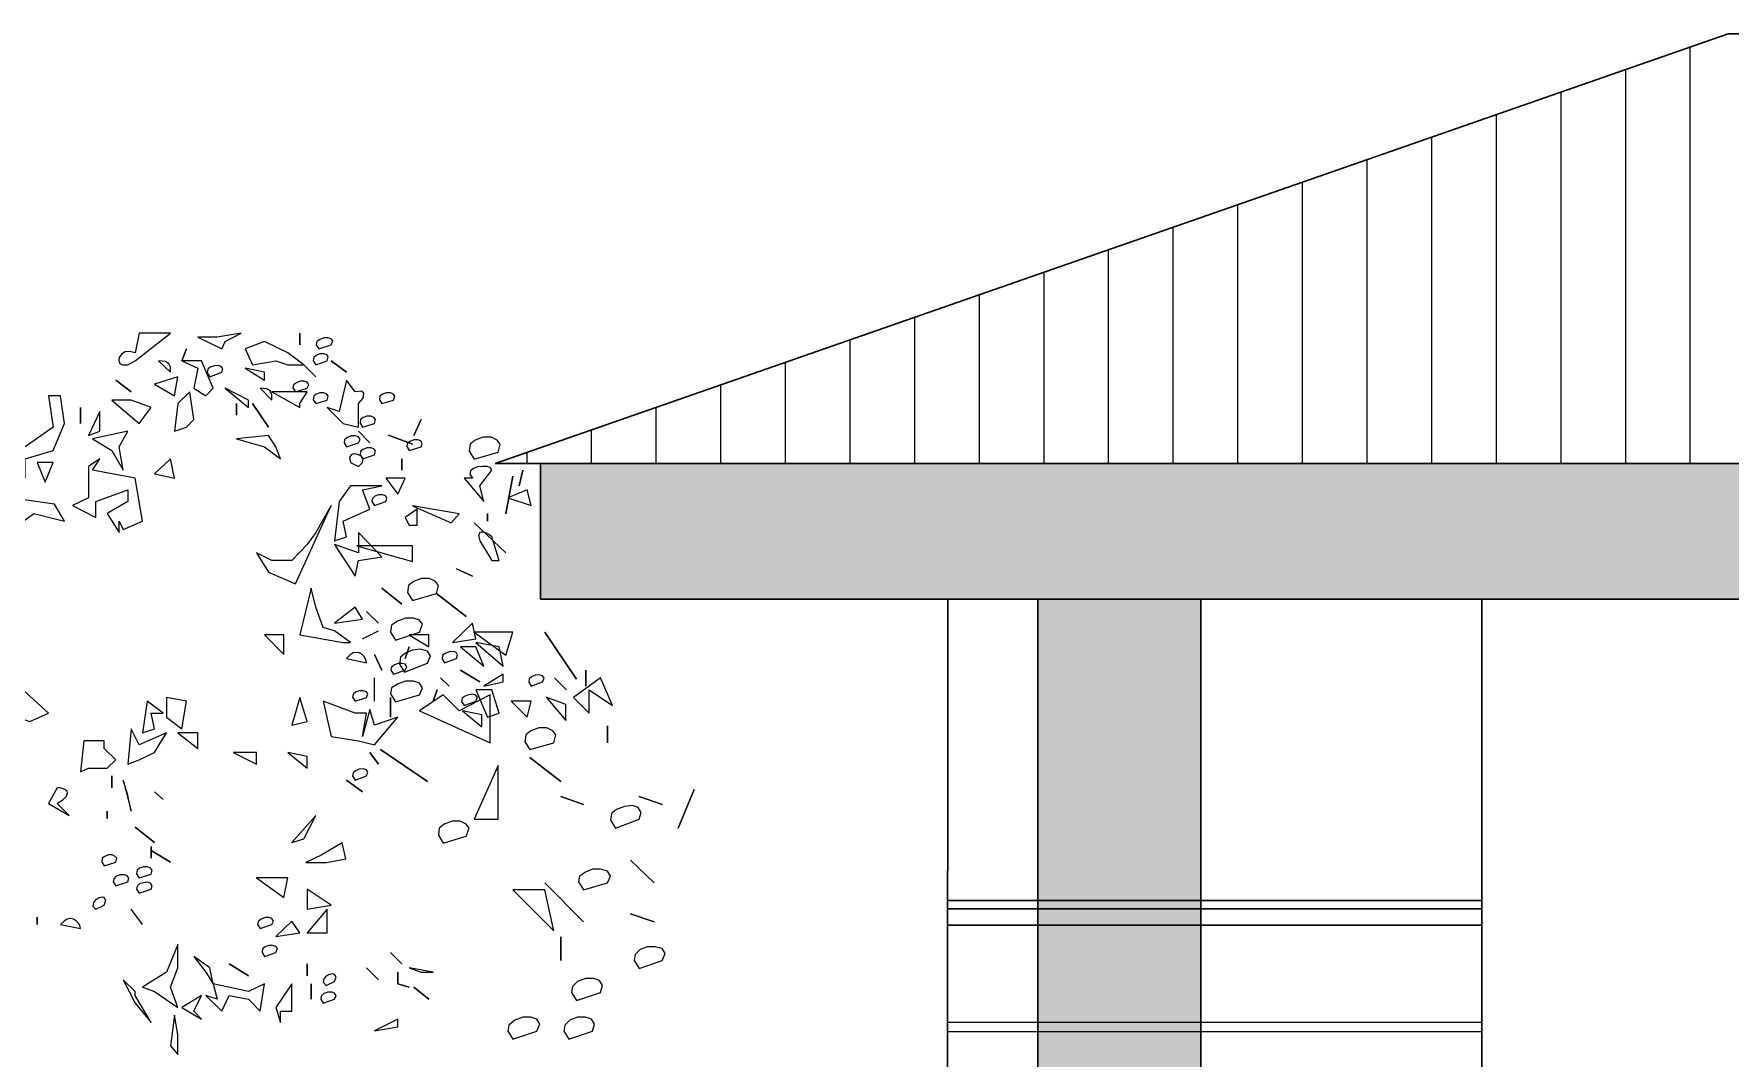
# Model space of a CAD drawing. Header units: millimetres. Extents: x 922141 to 965068, y 34629 to 256118.
# Drawn here: x 928442 to 932192, y 210868 to 213132 of the extents above; entities that cross this region are included whole.
import ezdxf

# ---------------------------------------------------------------- set-up
doc = ezdxf.new("R2010")
doc.units = ezdxf.units.MM
for name, color, linetype, lineweight in [('HATCH', 8, 'Continuous', 5), ('HATCH _ 1', 253, 'Continuous', 9), ('MCA__ LANDSCAPE', 136, 'Continuous', 5), ('MCA__ MURI ESISTENTI SEZIONATI', 30, 'Continuous', 30), ('MCA__ SCALE', 154, 'Continuous', 18)]:
    doc.layers.add(name, color=color, linetype=linetype, lineweight=lineweight)

# ---------------------------------------------------------------- blocks, each defined once
blk = doc.blocks.new('rf')
at = {"layer": 'HATCH', "linetype": 'Continuous'}
for points in [[(553736.1, 405454.4), (553892.3, 405577.5), (553753.7, 405577.5), (553736.1, 405489.6), (553711.9, 405496.2), (553692.1, 405494), (553676.7, 405485.2), (553665.7, 405469.8), (553663.5, 405456.6), (553667.9, 405443.4), (553681.1, 405436.8), (553703.1, 405436.8), (553736.1, 405454.4)], [(554118.8, 405507.2), (554134.2, 405540.2), (554204.6, 405577.5), (554099, 405559.9), (554013.3, 405559.9), (554118.8, 405507.2)], [(554464.2, 405524.8), (554464.2, 405577.5), (554464.2, 405524.8)], [(553942.9, 405454.4), (553962.7, 405507.2), (553942.9, 405454.4)], [(554411.4, 405436.8), (554481.8, 405436.8), (554411.4, 405489.6), (554308, 405540.2), (554222.2, 405507.2), (554255.2, 405436.8), (554358.6, 405454.4), (554411.4, 405436.8)], [(554602.8, 405524.8), (554609.4, 405542.4), (554602.8, 405551.1), (554587.4, 405555.5), (554569.8, 405555.5), (554552.2, 405548.9), (554539, 405540.2), (554536.8, 405524.8), (554547.8, 405507.2), (554602.8, 405524.8)], [(553892.3, 405403.8), (553892.3, 405425.8), (553885.7, 405441.2), (553870.3, 405452.2), (553839.5, 405454.4), (553892.3, 405403.8)], [(554048.5, 405300.4), (554081.5, 405333.4), (554028.7, 405454.4), (553942.9, 405454.4), (554013.3, 405421.4), (553995.7, 405333.4), (554048.5, 405300.4)], [(554118.8, 405403.8), (554123.2, 405419.2), (554116.6, 405430.2), (554103.4, 405434.6), (554085.8, 405432.4), (554068.3, 405425.8), (554057.3, 405417), (554055.1, 405401.6), (554066.1, 405384), (554118.8, 405403.8)], [(554534.6, 405384), (554481.8, 405436.8), (554534.6, 405384)], [(554585.2, 405454.4), (554589.6, 405472), (554583, 405480.8), (554569.8, 405485.2), (554552.2, 405485.2), (554536.8, 405478.6), (554525.8, 405469.8), (554523.6, 405454.4), (554534.6, 405436.8), (554585.2, 405454.4)], [(554670.9, 405403.8), (554602.8, 405454.4), (554670.9, 405403.8)], [(553718.5, 405318), (553650.3, 405368.6), (553718.5, 405318)], [(553909.9, 405300.4), (553925.3, 405384), (553821.9, 405351), (553909.9, 405300.4)], [(554308, 405368.6), (554308, 405403.8), (554222.2, 405421.4), (554308, 405368.6)], [(554497.2, 405333.4), (554503.8, 405348.8), (554497.2, 405359.8), (554484, 405364.2), (554466.4, 405364.2), (554448.8, 405357.6), (554435.6, 405348.8), (554433.4, 405335.6), (554444.4, 405318), (554497.2, 405333.4)], [(554723.7, 405161.8), (554723.7, 405265.2), (554743.5, 405289.4), (554747.9, 405311.4), (554736.9, 405320.2), (554708.3, 405318), (554670.9, 405368.6), (554638, 405230), (554585.2, 405247.6), (554655.6, 405177.2), (554723.7, 405161.8)], [(553250, 404935.3), (553250, 405021), (553373.2, 405058.4), (553423.8, 405177.2), (553406.2, 405300.4), (553353.4, 405300.4), (553373.2, 405161.8), (553250, 405073.8), (553184, 405109), (553164.2, 404917.7), (553250, 404935.3)], [(553753.7, 405177.2), (553806.5, 405247.6), (553718.5, 405280.6), (553632.7, 405280.6), (553753.7, 405177.2)], [(553962.7, 405161.8), (553995.7, 405194.8), (553978.1, 405318), (553925.3, 405265.2), (553909.9, 405144.2), (553962.7, 405161.8)], [(554237.6, 405247.6), (554237.6, 405280.6), (554134.2, 405333.4), (554237.6, 405247.6)], [(554341, 405280.6), (554341, 405304.8), (554334.4, 405320.2), (554319, 405331.2), (554288.2, 405333.4), (554341, 405280.6)], [(554464.2, 405247.6), (554464.2, 405265.2), (554497.2, 405318), (554341, 405318), (554464.2, 405247.6)], [(554585.2, 405280.6), (554589.6, 405298.2), (554583, 405307), (554569.8, 405313.6), (554552.2, 405313.6), (554536.8, 405307), (554525.8, 405298.2), (554523.6, 405282.8), (554534.6, 405265.2), (554585.2, 405280.6)], [(554877.7, 405280.6), (554884.3, 405298.2), (554877.7, 405307), (554864.5, 405313.6), (554846.9, 405313.6), (554829.3, 405307), (554818.3, 405298.2), (554816.1, 405282.8), (554827.1, 405265.2), (554877.7, 405280.6)], [(553494.2, 405177.2), (553494.2, 405247.6), (553494.2, 405177.2)], [(553529.3, 405124.4), (553579.9, 405144.2), (553579.9, 405230), (553529.3, 405124.4)], [(554184.8, 405214.6), (554184.8, 405265.2), (554184.8, 405214.6)], [(554325.6, 405161.8), (554255.2, 405265.2), (554325.6, 405161.8)], [(554794.1, 405177.2), (554798.5, 405194.8), (554791.9, 405203.6), (554778.7, 405210.2), (554761.1, 405210.2), (554743.5, 405203.6), (554732.5, 405194.8), (554730.3, 405179.4), (554741.3, 405161.8), (554794.1, 405177.2)], [(553683.3, 404970.5), (553665.7, 405073.8), (553703.1, 405144.2), (553546.9, 405109), (553632.7, 405058.4), (553683.3, 404970.5)], [(554774.3, 405091.4), (554723.7, 405144.2), (554774.3, 405091.4)], [(554967.9, 405124.4), (555000.9, 405194.8), (554967.9, 405124.4)], [(554378.4, 405021), (554358.6, 405073.8), (554325.6, 405124.4), (554184.8, 405109), (554308, 405073.8), (554378.4, 405021)], [(554723.7, 405091.4), (554730.3, 405106.8), (554723.7, 405117.8), (554708.3, 405122.2), (554690.7, 405122.2), (554673.1, 405115.6), (554662.1, 405104.6), (554659.9, 405091.4), (554670.9, 405073.8), (554723.7, 405091.4)], [(554794.1, 405038.6), (554798.5, 405056.2), (554791.9, 405065), (554778.7, 405069.4), (554761.1, 405069.4), (554743.5, 405062.8), (554732.5, 405054), (554730.3, 405038.6), (554741.3, 405021), (554794.1, 405038.6)], [(554962.2, 405085.8), (554856.6, 405125.4), (554962.2, 405085.8)], [(555000.9, 405073.8), (555005.3, 405089.2), (554998.7, 405100.2), (554985.5, 405104.6), (554967.9, 405104.6), (554950.3, 405098), (554939.3, 405089.2), (554937.1, 405076), (554948.1, 405058.4), (555000.9, 405073.8)], [(555340.5, 405050.6), (555349.3, 405085.8), (555336.1, 405103.4), (555309.7, 405116.6), (555274.5, 405116.6), (555239.3, 405103.4), (555217.4, 405085.8), (555213, 405055), (555235, 405019.8), (555340.5, 405050.6)], [(553338, 404917.7), (553373.2, 405005.6), (553302.8, 405005.6), (553338, 404917.7)], [(553665.7, 404695.5), (553665.7, 404746.1), (553683.3, 404708.7), (553769.1, 404746.1), (553736.1, 404935.3), (553546.9, 404970.5), (553579.9, 405021), (553529.3, 404988), (553529.3, 404849.5), (553459, 404814.3), (553562.3, 404761.5), (553562.3, 404831.9), (553703.1, 404884.7), (553703.1, 404831.9), (553612.9, 404779.1), (553665.7, 404695.5)], [(553909.9, 404935.3), (553892.3, 405021), (553821.9, 404955.1), (553909.9, 404935.3)], [(554723.7, 404988), (554741.3, 405005.6), (554743.5, 405021), (554734.7, 405034.2), (554719.3, 405040.8), (554703.9, 405043), (554690.7, 405038.6), (554684.1, 405027.6), (554688.5, 405005.6), (554723.7, 404988)], [(554915.1, 404970.5), (554915.1, 405021), (554915.1, 404970.5)], [(555278, 404831.9), (555260.4, 404902.3), (555313.2, 404970.5), (555306.6, 404981.4), (555293.4, 404988), (555271.4, 404988), (555249.4, 404985.8), (555231.8, 404979.2), (555218.7, 404968.3), (555216.5, 404952.9), (555227.5, 404935.3), (555190.1, 404935.3), (555278, 404831.9)], [(554670.9, 404675.7), (554655.6, 404746.1), (554774.3, 404798.9), (554741.3, 404884.7), (554827.1, 404902.3), (554688.5, 404902.3), (554638, 404831.9), (554618.2, 404658.1), (554670.9, 404675.7)], [(554897.5, 404864.9), (554930.5, 404935.3), (554844.7, 404935.3), (554897.5, 404864.9)], [(555375.7, 404777.9), (555406.5, 404945.1), (555375.7, 404777.9)], [(555434.2, 404902.3), (555449.6, 404970.5), (555434.2, 404902.3)], [(553379.8, 404820.9), (553184, 404849.5), (553184, 404798.9), (553093.8, 404814.3), (553008, 404814.3), (553043.2, 404746.1), (553217, 404728.5), (553287.4, 404779.1), (553423.8, 404746.1), (553379.8, 404820.9)], [(554844.7, 404831.9), (554849.1, 404847.3), (554842.5, 404858.3), (554829.3, 404862.7), (554811.7, 404862.7), (554796.3, 404856.1), (554785.3, 404845.1), (554783.1, 404831.9), (554794.1, 404814.3), (554844.7, 404831.9)], [(555487, 404814.3), (555469.4, 404884.7), (555383.6, 404849.5), (555487, 404814.3)], [(554444.4, 404468.9), (554602.8, 404814.3), (554534.6, 404695.5), (554497.2, 404642.7), (554429, 404572.3), (554341, 404572.3), (554272.8, 404605.3), (554325.6, 404519.5), (554444.4, 404468.9)], [(554948.1, 404728.5), (554983.3, 404728.5), (554983.3, 404798.9), (554930.5, 404761.5), (554948.1, 404728.5)], [(555133.8, 404738.3), (555169, 404777.9), (554962.2, 404813.1), (555133.8, 404738.3)], [(555293.4, 404746.1), (555293.4, 404779.1), (555293.4, 404746.1)], [(554708.3, 404501.9), (554723.7, 404572.3), (554827.1, 404587.7), (554723.7, 404695.5), (554723.7, 404605.3), (554618.2, 404642.7), (554708.3, 404501.9)], [(555375.7, 404606.3), (555235, 404738.3), (555375.7, 404606.3)], [(555313.2, 404572.3), (555346.2, 404572.3), (555313.2, 404675.7), (555300, 404686.7), (555286.8, 404693.3), (555275.8, 404697.7), (555267, 404697.7), (555260.4, 404695.5), (555256, 404686.7), (555256, 404675.7), (555260.4, 404658.1), (555313.2, 404572.3)], [(554962.2, 404566.7), (554962.2, 404637.1), (554715.8, 404637.1), (554962.2, 404566.7)], [(555227.5, 404501.9), (555157.1, 404534.9), (555227.5, 404501.9)], [(555067.8, 404426), (555076.6, 404461.1), (555063.4, 404478.7), (555037, 404491.9), (555001.8, 404491.9), (554966.6, 404478.7), (554944.6, 404461.1), (554940.2, 404430.4), (554962.2, 404395.2), (555067.8, 404426)], [(554655.6, 404209.4), (554688.5, 404209.4), (554618.2, 404260), (554567.6, 404275.4), (554534.6, 404365.6), (554514.8, 404449.1), (554464.2, 404242.4), (554655.6, 404209.4)], [(554915.1, 404378.8), (554827.1, 404449.1), (554915.1, 404378.8)], [(555199.8, 404324.8), (555067.8, 404426), (555199.8, 404324.8)], [(554741.3, 404312.8), (554708.3, 404365.6), (554618.2, 404295.2), (554741.3, 404312.8)], [(554811.7, 404295.2), (554758.9, 404345.8), (554811.7, 404295.2)], [(554993, 404254.4), (555006.2, 404289.6), (554993, 404307.2), (554966.6, 404316), (554931.4, 404316), (554896.2, 404302.8), (554869.8, 404285.2), (554865.4, 404254.4), (554887.4, 404219.2), (554993, 404254.4)], [(554393.8, 404156.6), (554393.8, 404242.4), (554308, 404242.4), (554393.8, 404156.6)], [(554741.3, 404224.8), (554811.7, 404260)], [(555033.9, 404189.6), (555033.9, 404242.4), (554948.1, 404242.4), (555033.9, 404189.6)], [(555242.8, 404224.8), (555227.5, 404295.2), (555139.5, 404209.4), (555242.8, 404224.8)], [(555375.7, 404153.2), (555406.5, 404254.4), (555235, 404254.4), (555375.7, 404153.2)], [(555688.1, 404047.6), (555547.3, 404254.4), (555688.1, 404047.6)], [(554758.9, 404119.2), (554756.7, 404132.4), (554750.1, 404145.6), (554741.3, 404154.4), (554728.1, 404163.2), (554714.9, 404165.4), (554699.5, 404163.2), (554686.3, 404154.4), (554670.9, 404139), (554758.9, 404119.2)], [(554827.1, 404086.2), (554794.1, 404156.6), (554827.1, 404086.2)], [(555028.2, 404118), (555041.4, 404148.8), (555028.2, 404170.8), (554997.4, 404179.6), (554962.2, 404175.2), (554931.4, 404162), (554909.4, 404144.4), (554905, 404113.6), (554927, 404078.4), (555028.2, 404118)], [(554930.5, 404139), (554948.1, 404189.6), (554930.5, 404139)], [(555157.1, 404139), (555161.5, 404154.4), (555154.9, 404165.4), (555141.7, 404169.8), (555124.1, 404167.6), (555106.5, 404161), (555095.5, 404152.2), (555093.3, 404136.8), (555104.3, 404119.2), (555157.1, 404139)], [(555278, 404103.8), (555242.8, 404189.6), (555174.7, 404189.6), (555278, 404103.8)], [(555363.8, 404103.8), (555346.2, 404189.6), (555242.8, 404209.4), (555363.8, 404103.8)], [(554930.5, 404086.2), (554937.1, 404101.6), (554930.5, 404112.6), (554917.3, 404117), (554899.7, 404117), (554882.1, 404110.4), (554868.9, 404099.4), (554866.7, 404086.2), (554877.7, 404068.6), (554930.5, 404086.2)], [(555260.4, 404035.6), (555174.7, 404086.2), (555260.4, 404035.6)], [(555729, 404015.8), (555729, 404086.2), (555729, 404015.8)], [(553269.8, 403859.6), (553353.4, 403897), (553164.2, 404068.6), (553164.2, 403897), (553269.8, 403859.6)], [(554794.1, 403949.8), (554794.1, 404053.2)], [(554993, 403977.2), (555006.2, 404008), (554993, 404030), (554966.6, 404038.8), (554931.4, 404038.8), (554896.2, 404025.6), (554869.8, 404008), (554865.4, 403981.6), (554887.4, 403946.4), (554993, 403977.2)], [(555124.1, 404015.8), (555086.7, 404053.2), (555124.1, 404015.8)], [(555363.8, 404035.6), (555363.8, 404068.6), (555278, 404015.8), (555363.8, 404035.6)], [(555537.6, 404035.6), (555544.2, 404051), (555537.6, 404062), (555522.2, 404066.4), (555504.6, 404064.2), (555489.2, 404057.6), (555478.2, 404048.8), (555476, 404033.4), (555487, 404015.8), (555537.6, 404035.6)], [(555643.2, 404000.4), (555590.4, 404053.2), (555643.2, 404000.4)], [(555743.1, 403897), (555743.1, 404000.4), (555846.5, 403930), (555793.7, 404053.2), (555674.9, 403965.2), (555743.1, 403897)], [(553821.9, 403826.7), (553806.5, 403897), (553859.3, 403897), (553788.9, 403949.8), (553769.1, 403809.1), (553821.9, 403826.7)], [(553942.9, 403826.7), (553962.7, 403949.8), (553874.7, 403965.2), (553874.7, 403879.4), (553942.9, 403826.7)], [(554497.2, 403859.6), (554464.2, 403965.2), (554429, 403844.2), (554497.2, 403859.6)], [(554794.1, 403756.3), (554897.5, 403879.4), (554794.1, 403844.2), (554774.3, 403912.4), (554741.3, 403793.7), (554758.9, 403897), (554708.3, 403897), (554567.6, 403949.8), (554602.8, 403793.7), (554723.7, 403773.9), (554794.1, 403756.3)], [(554758.9, 403965.2), (554765.5, 403980.6), (554758.9, 403991.6), (554743.5, 403996), (554725.9, 403996), (554710.5, 403989.4), (554699.5, 403980.6), (554697.3, 403967.4), (554708.3, 403949.8), (554758.9, 403965.2)], [(554864.5, 403879.4), (554864.5, 403965.2), (554864.5, 403879.4)], [(555305.3, 403766.1), (555305.3, 403977.2), (555169, 403906.8), (555098.6, 403977.2), (554993, 403906.8), (555305.3, 403766.1)], [(555053.7, 403949.8), (555071.3, 404000.4), (555053.7, 403949.8)], [(555242.8, 403949.8), (555249.4, 403965.2), (555242.8, 403976.2), (555227.5, 403980.6), (555209.9, 403978.4), (555194.5, 403971.8), (555181.3, 403963), (555179.1, 403947.6), (555190.1, 403930), (555242.8, 403949.8)], [(555346.2, 403897), (555313.2, 404000.4), (555242.8, 404000.4), (555293.4, 403879.4), (555346.2, 403897)], [(555469.4, 403879.4), (555487, 403949.8), (555399, 403949.8), (555469.4, 403879.4)], [(555639.7, 403864.3), (555639.7, 403934.7), (555553.9, 403967.7), (555639.7, 403864.3)], [(555269.2, 403836.7), (555269.2, 403889.5), (555183.4, 403907.1), (555269.2, 403836.7)], [(553753.7, 403690.3), (553821.9, 403723.3), (553874.7, 403809.1), (553753.7, 403756.3), (553718.5, 403826.7), (553703.1, 403670.5), (553753.7, 403690.3)], [(554013.3, 403740.9), (554013.3, 403809.1), (553925.3, 403809.1), (554013.3, 403740.9)], [(555586.9, 403766.1), (555595.7, 403801.3), (555582.5, 403818.9), (555556.1, 403832.1), (555520.9, 403832.1), (555485.7, 403818.9), (555463.7, 403801.3), (555459.3, 403770.5), (555481.3, 403735.3), (555586.9, 403766.1)], [(555824.4, 403766.1), (555824.4, 403840.9), (555824.4, 403766.1)], [(553599.7, 403740.9), (553599.7, 403773.9), (553509.6, 403773.9), (553494.2, 403637.5), (553529.3, 403652.9), (553612.9, 403652.9), (553650.3, 403690.3), (553599.7, 403740.9), (553599.7, 403740.9)], [(554272.8, 403670.5), (554272.8, 403723.3), (554169.4, 403723.3), (554272.8, 403670.5)], [(554497.2, 403652.9), (554497.2, 403705.7), (554411.4, 403723.3), (554497.2, 403652.9)], [(554811.7, 403670.5), (554774.3, 403723.3), (554811.7, 403670.5)], [(555028.2, 403594.5), (554821.4, 403735.3), (555028.2, 403594.5)], [(554758.9, 403619.9), (554765.5, 403635.3), (554758.9, 403646.3), (554743.5, 403650.7), (554725.9, 403648.5), (554710.5, 403641.9), (554699.5, 403633.1), (554697.3, 403617.7), (554708.3, 403600.1), (554758.9, 403619.9)], [(555340.5, 403427.3), (555340.5, 403664.9), (555235, 403427.3), (555340.5, 403427.3)], [(555617.7, 403594.5), (555481.3, 403700.1), (555617.7, 403594.5)], [(553443.6, 403443.9), (553390.8, 403496.7), (553417.2, 403514.3), (553432.6, 403529.7), (553437, 403542.9), (553434.8, 403551.7), (553428.2, 403558.3), (553417.2, 403562.7), (553404, 403567.1), (553390.8, 403567.1), (553353.4, 403496.7), (553443.6, 403443.9)], [(553632.7, 403567.1), (553632.7, 403619.9), (553632.7, 403567.1)], [(553718.5, 403463.7), (553703.1, 403534.1), (553683.3, 403600.1), (553718.5, 403463.7)], [(554741.3, 403549.5), (554670.9, 403600.1), (554741.3, 403549.5)], [(556136.8, 403387.7), (556207.2, 403559.3), (556136.8, 403387.7)], [(553859.3, 403514.3), (553821.9, 403549.5), (553859.3, 403514.3)], [(555718.9, 403493.3), (555617.7, 403528.5), (555718.9, 403493.3)], [(555965.2, 403427.3), (555974, 403458.1), (555960.8, 403480.1), (555934.4, 403488.9), (555899.2, 403484.5), (555864, 403471.3), (555842, 403453.7), (555837.6, 403422.9), (555859.6, 403387.7), (555965.2, 403427.3)], [(556066.4, 403493.3), (555965.2, 403528.5), (556066.4, 403493.3)], [(553612.9, 403430.7), (553612.9, 403463.7), (553612.9, 403430.7)], [(554481.8, 403340.5), (554534.6, 403443.9), (554429, 403325.1), (554481.8, 403340.5)], [(555199.8, 403352.5), (555213, 403387.7), (555199.8, 403405.3), (555173.4, 403418.5), (555138.2, 403418.5), (555103, 403405.3), (555081, 403387.7), (555076.6, 403356.9), (555098.6, 403321.7), (555199.8, 403352.5)], [(553821.9, 403325.1), (553736.1, 403393.3), (553821.9, 403325.1)], [(553650.3, 403237.2), (553654.7, 403254.8), (553648.1, 403263.5), (553634.9, 403270.1), (553617.3, 403270.1), (553601.9, 403263.5), (553590.9, 403254.8), (553588.7, 403239.4), (553599.7, 403221.8), (553650.3, 403237.2)], [(553806.5, 403254.8), (553806.5, 403307.5), (553806.5, 403254.8)], [(553892.3, 403237.2), (553806.5, 403289.9), (553892.3, 403237.2)], [(554581.4, 403236.9), (554667.2, 403252.2), (554651.8, 403322.6), (554561.6, 403269.8), (554491.2, 403236.9), (554581.4, 403236.9)], [(553703.1, 403151.4), (553707.5, 403166.8), (553700.9, 403177.8), (553687.7, 403182.2), (553670.1, 403182.2), (553652.5, 403175.6), (553641.5, 403164.6), (553639.3, 403151.4), (553650.3, 403133.8), (553703.1, 403151.4)], [(553806.5, 403184.4), (553810.9, 403202), (553804.3, 403210.8), (553791.1, 403217.4), (553773.5, 403217.4), (553755.9, 403210.8), (553744.9, 403202), (553742.7, 403186.6), (553753.7, 403169), (553806.5, 403184.4)], [(555824.4, 403145.8), (555837.6, 403176.6), (555824.4, 403198.6), (555793.7, 403207.4), (555758.5, 403207.4), (555727.7, 403194.2), (555701.3, 403176.6), (555696.9, 403150.2), (555718.9, 403115), (555824.4, 403145.8)], [(556031.2, 403145.8), (555925.6, 403247), (556031.2, 403145.8)], [(553806.5, 403118.4), (553810.9, 403133.8), (553804.3, 403144.8), (553791.1, 403149.2), (553773.5, 403147), (553755.9, 403142.6), (553744.9, 403131.6), (553742.7, 403118.4), (553753.7, 403100.8), (553806.5, 403118.4)], [(554393.8, 403081), (554411.4, 403169), (554272.8, 403169), (554393.8, 403081)], [(554602.8, 403048), (554497.2, 403118.4), (554497.2, 403030.4), (554602.8, 403048)], [(555586.9, 402934.6), (555547.3, 403115), (555406.5, 403115), (555586.9, 402934.6)], [(555718.9, 402974.2), (555547.3, 403145.8), (555718.9, 402974.2)], [(553599.7, 403048), (553606.3, 403070), (553599.7, 403081), (553588.7, 403083.2), (553573.3, 403078.8), (553560.1, 403070), (553551.3, 403059), (553549.1, 403043.6), (553562.3, 403030.4), (553599.7, 403048)], [(553769.1, 402962.2), (553718.5, 403030.4)], [(554585.2, 402924.8), (554585.2, 403030.4), (554497.2, 402924.8), (554585.2, 402924.8)], [(553302.8, 402962.2), (553302.8, 402995.2), (553302.8, 402962.2)], [(553494.2, 402944.6), (553492, 402957.8), (553485.4, 402968.8), (553476.6, 402977.6), (553463.4, 402986.4), (553450.2, 402988.6), (553434.8, 402986.4), (553421.6, 402977.6), (553406.2, 402962.2), (553494.2, 402944.6)], [(554341, 402962.2), (554347.6, 402977.6), (554341, 402988.6), (554327.8, 402993), (554310.2, 402993), (554292.6, 402986.4), (554279.4, 402975.4), (554277.2, 402962.2), (554288.2, 402944.6), (554341, 402962.2)], [(554464.2, 402924.8), (554429, 402977.6), (554358.6, 402909.4), (554464.2, 402924.8)], [(556031.2, 402974.2), (555925.6, 403009.4), (556031.2, 402974.2)], [(555617.7, 402802.6), (555617.7, 402908.2), (555617.7, 402802.6)], [(553925.3, 402594.9), (553892.3, 402685), (553925.3, 402770.8), (553925.3, 402874.2), (553874.7, 402751), (553769.1, 402685), (553821.9, 402665.3), (553925.3, 402594.9)], [(554081.5, 402700.4), (554066.1, 402770.8), (553995.7, 402821.4), (554048.5, 402751), (554081.5, 402700.4)], [(554358.6, 402839), (554365.2, 402856.6), (554358.6, 402865.4), (554343.2, 402869.8), (554325.6, 402869.8), (554310.2, 402863.2), (554299.2, 402854.4), (554297, 402839), (554308, 402821.4), (554358.6, 402839)], [(554915.1, 402788.4), (554864.5, 402839), (554915.1, 402788.4)], [(556066.4, 402802.6), (556079.6, 402833.4), (556066.4, 402855.4), (556035.6, 402864.2), (556000.4, 402864.2), (555969.6, 402851), (555947.6, 402829), (555943.2, 402802.6), (555965.2, 402767.4), (556066.4, 402802.6)], [(554237.6, 402735.6), (554151.8, 402788.4), (554237.6, 402735.6)], [(554497.2, 402735.6), (554497.2, 402788.4), (554497.2, 402735.6)], [(554617.8, 402710.5), (554624.4, 402730.3), (554617.8, 402741.3), (554606.8, 402743.5), (554591.4, 402739.1), (554578.2, 402730.3), (554569.4, 402719.3), (554569.4, 402706.1), (554580.4, 402692.9), (554617.8, 402710.5)], [(554811.7, 402718), (554758.9, 402770.8), (554811.7, 402718)], [(554897.5, 402700.4), (554897.5, 402751), (554897.5, 402700.4)], [(555000.9, 402751), (555053.7, 402751), (554948.1, 402770.8), (555000.9, 402751)], [(553806.5, 402528.9), (553736.1, 402647.7), (553736.1, 402665.3), (553683.3, 402718), (553736.1, 402614.7), (553806.5, 402528.9)], [(554288.2, 402579.5), (554308, 402700.4), (554237.6, 402665.3), (554081.5, 402700.4), (554099, 402632.3), (554048.5, 402647.7), (554118.8, 402579.5), (554151.8, 402647.7), (554237.6, 402632.3), (554288.2, 402579.5)], [(554378.4, 402528.9), (554378.4, 402579.5), (554429, 402579.5), (554429, 402700.4), (554358.6, 402594.9), (554378.4, 402528.9)], [(554514.8, 402632.3), (554514.8, 402700.4), (554514.8, 402632.3)], [(554618.2, 402632.3), (554624.8, 402647.7), (554618.2, 402658.7), (554605, 402663.1), (554587.4, 402663.1), (554569.8, 402656.5), (554558.8, 402645.5), (554556.6, 402632.3), (554567.6, 402614.7), (554618.2, 402632.3)], [(554948.1, 402685), (554897.5, 402700.4), (554948.1, 402685)], [(555033.9, 402632.3), (554967.9, 402685), (555033.9, 402632.3)], [(555793.7, 402661.9), (555802.5, 402692.7), (555789.3, 402714.6), (555762.9, 402723.4), (555727.7, 402723.4), (555692.5, 402710.3), (555670.5, 402688.3), (555666.1, 402661.9), (555688.1, 402626.7), (555793.7, 402661.9)], [(554028.7, 402544.3), (553995.7, 402579.5), (554028.7, 402647.7), (553942.9, 402594.9), (554028.7, 402544.3)], [(553925.3, 402388.1), (553925.3, 402476.1), (553909.9, 402561.9), (553892.3, 402425.5), (553925.3, 402388.1)], [(554897.5, 402509.1), (554897.5, 402544.3), (554794.1, 402491.5), (554897.5, 402509.1)], [(555512.1, 402490.3), (555525.3, 402521.1), (555512.1, 402543.1), (555485.7, 402551.9), (555450.5, 402551.9), (555415.3, 402538.7), (555388.9, 402516.7), (555384.5, 402490.3), (555406.5, 402455.1), (555512.1, 402490.3)], [(555758.5, 402490.3), (555767.3, 402521.1), (555754.1, 402543.1), (555727.7, 402551.9), (555692.5, 402551.9), (555657.3, 402538.7), (555635.3, 402516.7), (555630.9, 402490.3), (555652.9, 402455.1), (555758.5, 402490.3)]]:
    blk.add_lwpolyline(points, dxfattribs=at)

msp = doc.modelspace()

# ---------------------------------------------------------------- hatches: boundary and pattern name
at = {"layer": 'MCA__ LANDSCAPE'}
h = msp.add_hatch(color=256, dxfattribs=at)
h.dxf.hatch_style = 1
h.paths.add_polyline_path([(945406.19, 212182.12), (929561.56, 212182.12), (929561.56, 211882.12), (944955.74, 211882.12), (945406.19, 211882.12)])
h.paths.add_polyline_path([(951950.23, 212182.12), (945506.19, 212182.12), (945406.19, 212182.12), (945406.19, 211882.12), (951950.23, 211882.12)])
h.paths.add_polyline_path([(950790.11, 212093.34), (950842.9, 212163.73), (950875.89, 212113.14)], flags=16)
h.paths.add_polyline_path([(950895.69, 212146.13), (951014.47, 212179.13), (951014.47, 212146.13)], flags=16)
h.paths.add_polyline_path([(951221.23, 212022.95), (951377.41, 212042.75), (951377.41, 212113.14), (951447.79, 212093.34), (951465.39, 212163.73), (951570.97, 212113.14), (951465.39, 212075.75), (951414.8, 211956.97), (951395, 211939.37), (951362.01, 212007.56)], flags=16)
h.paths.add_polyline_path([(951258.63, 212113.14), (951344.41, 212093.34), (951344.41, 212060.35)], flags=16)
h.paths.add_polyline_path([(951674.36, 212022.95), (951760.14, 212060.35), (951724.95, 211972.36)], flags=16)
h = msp.add_hatch(color=256, dxfattribs=at)
h.dxf.hatch_style = 1
h.paths.add_polyline_path([(931021.56, 211882.12), (930661.56, 211882.12), (930661.56, 209182.12), (931021.56, 209182.12)])
at = {"layer": 'MCA__ SCALE'}
h = msp.add_hatch(dxfattribs=at)
h.set_pattern_fill('ANSI31', color=256, scale=45, angle=45)
h.set_pattern_definition([(90, (-996423.16, -236423.85), (-142.875, 0), [])])
h.paths.add_polyline_path([(942780.37, 213132.12), (932187.38, 213132.12), (929461.56, 212182.12), (945506.19, 212182.12)])
h.paths.add_polyline_path([(941055.73, 212405.88), (935183.53, 212405.88), (935183.53, 212884.07), (941055.73, 212884.07)], flags=16)
h.paths.add_polyline_path([(934044.11, 212405.88), (932195.89, 212405.88), (932195.89, 212884.07), (934044.11, 212884.07)], flags=16)

# ---------------------------------------------------------------- linework, layer by layer
at = {"layer": 'MCA__ MURI ESISTENTI SEZIONATI'}
for p, q in [((929461.56, 212182.12), (932187.38, 213132.12)), ((942780.37, 213132.12), (932187.38, 213132.12)), ((945506.19, 212182.12), (929461.56, 212182.12)), ((929561.56, 212182.12), (929561.56, 211882.12)), ((944955.74, 211882.12), (929561.56, 211882.12)), ((930462.51, 211282.12), (930462.51, 211882.12)), ((930661.56, 209182.12), (930661.56, 211882.12)), ((931021.56, 209182.12), (931021.56, 211882.12)), ((931642.51, 209182.12), (931642.51, 211882.12)), ((930461.56, 211282.12), (930461.56, 205732.12)), ((931642.51, 211216.12), (930462.51, 211216.12)), ((931642.51, 211198.12), (930462.51, 211198.12)), ((931642.51, 211162.12), (930462.51, 211162.12))]:
    msp.add_line(p, q, dxfattribs=at)
at = {"layer": 'MCA__ SCALE', "color": 9, "true_color": 0xc7c8ca}
for points in [[(931642.51, 210946.5), (930462.51, 210946.5)], [(930462.51, 210926.5), (931642.51, 210926.5)]]:
    msp.add_lwpolyline(points, dxfattribs=at)

# ---------------------------------------------------------------- block references
at = {"layer": 'HATCH _ 1', "xscale": 0.5, "yscale": 0.5, "zscale": 0.5}
msp.add_blockref('rf', (651797.61, 9682.12), dxfattribs=at)

doc.saveas('drawing.dxf')
